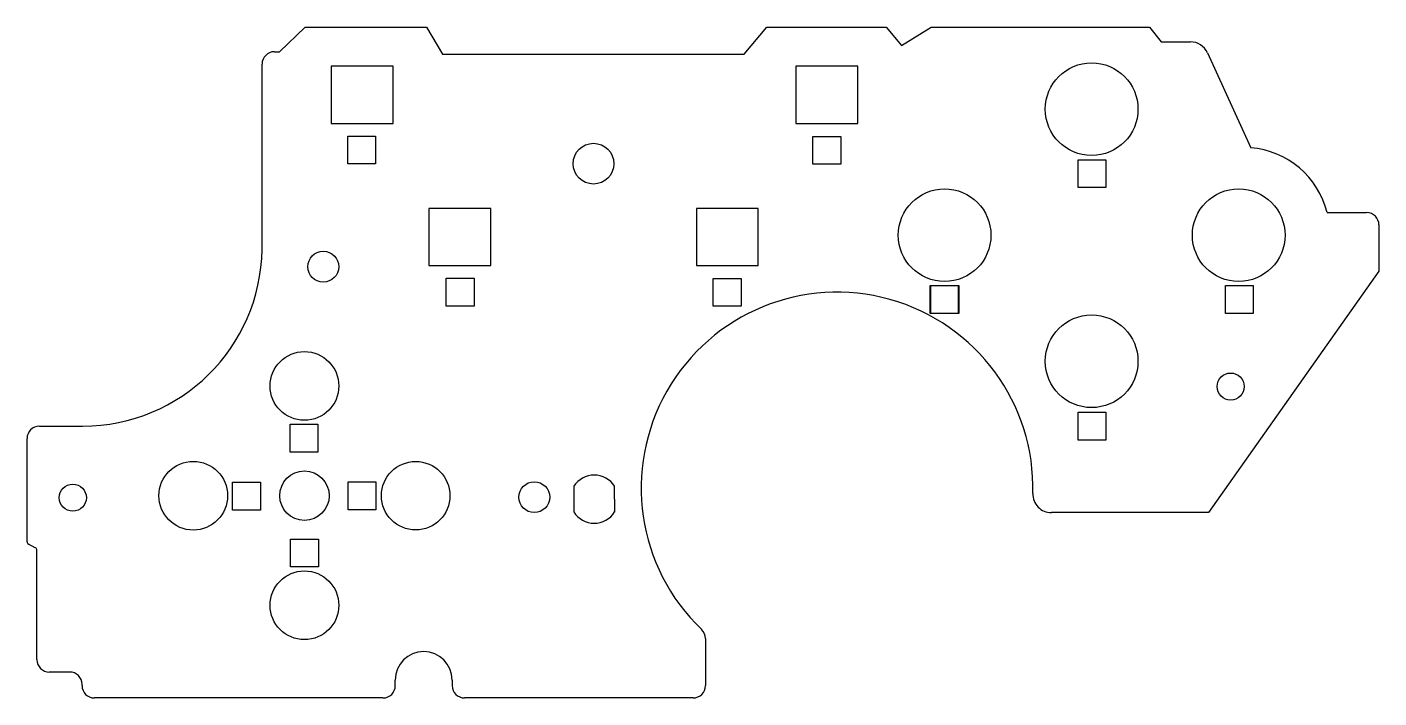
# Model space of a CAD drawing. Header units: millimetres. Extents: x -46 to 64, y -43 to 11.
import ezdxf

# ---------------------------------------------------------------- set-up
doc = ezdxf.new("R2010")
doc.units = ezdxf.units.MM
doc.layers.get('0').update_dxf_attribs({"linetype": 'CONTINUOUS'})

msp = doc.modelspace()

# ---------------------------------------------------------------- linework, layer by layer
for p, q in [((-25.42, 9.06), (-23.32, 11.06)), ((-23.32, 11.06), (-13.52, 11.06)), ((-13.52, 11.06), (-12.22, 8.86)), ((12.18, 8.86), (14.03, 11.06)), ((14.03, 11.06), (23.68, 11.06)), ((23.68, 11.06), (24.93, 9.56)), ((24.93, 9.56), (27.33, 11.06)), ((27.33, 11.06), (44.98, 11.06)), ((44.98, 11.06), (45.93, 9.86)), ((45.93, 9.86), (48.31, 9.86)), ((-25.82, 9.06), (-25.42, 9.06)), ((-12.22, 8.86), (12.18, 8.86)), ((49.68, 8.98), (53.18, 1.29)), ((-26.82, -6.94), (-26.82, 8.06)), ((-21.22, 7.88), (-21.22, 3.26)), ((-16.22, 7.88), (-21.22, 7.88)), ((-16.22, 3.26), (-16.22, 7.88)), ((21.38, 7.88), (16.38, 7.88)), ((16.38, 7.88), (16.38, 3.26)), ((21.38, 3.26), (21.38, 7.88)), ((-21.22, 3.26), (-16.22, 3.26)), ((16.38, 3.26), (21.38, 3.26)), ((-8.32, -3.62), (-13.32, -3.62)), ((-13.32, -3.62), (-13.32, -8.24)), ((-8.32, -8.24), (-8.32, -3.62)), ((13.33, -3.62), (8.33, -3.62)), ((8.33, -3.62), (8.33, -8.24)), ((13.33, -8.24), (13.33, -3.62)), ((59.36, -3.96), (62.56, -3.96)), ((63.56, -4.96), (63.56, -8.69)), ((-13.32, -8.24), (-8.32, -8.24)), ((8.33, -8.24), (13.33, -8.24)), ((63.56, -8.69), (49.76, -28.24)), ((-44.84, -21.24), (-41.34, -21.24)), ((-45.84, -30.6), (-45.84, -22.24)), ((-1.59, -26.11), (-1.59, -28.19)), ((1.71, -27.15), (1.71, -26.11)), ((1.71, -27.15), (1.71, -28.19)), ((49.76, -28.24), (37.05, -28.24)), ((-45.17, -31.08), (-45.71, -30.8)), ((-45.04, -40.14), (-45.04, -31.28)), ((9.06, -38.43), (9.06, -42.24)), ((-42.39, -41.14), (-44.04, -41.14)), ((-41.39, -42.24), (-41.39, -42.14)), ((-16.04, -42.24), (-16.04, -41.79)), ((-11.44, -41.79), (-11.44, -42.24)), ((-17.04, -43.24), (-40.39, -43.24)), ((8.06, -43.24), (-10.44, -43.24))]:
    msp.add_line(p, q)
for points in [[(-19.89, -0.01), (-19.89, 2.24), (-17.64, 2.24), (-17.64, -0.01)], [(17.76, -0.04), (17.76, 2.21), (20.01, 2.21), (20.01, -0.04)], [(39.21, -1.94), (39.21, 0.31), (41.46, 0.31), (41.46, -1.94)], [(-11.92, -11.52), (-11.92, -9.27), (-9.67, -9.27), (-9.67, -11.52)], [(9.69, -11.53), (9.69, -9.28), (11.94, -9.28), (11.94, -11.53)], [(27.25, -9.87), (29.5, -9.87), (29.5, -12.12), (27.25, -12.12)], [(27.3, -12.12), (27.3, -9.87), (29.55, -9.87), (29.55, -12.12)], [(51.14, -12.12), (51.14, -9.87), (53.39, -9.87), (53.39, -12.12)], [(39.21, -22.37), (39.21, -20.12), (41.46, -20.12), (41.46, -22.37)], [(-24.56, -23.34), (-24.56, -21.09), (-22.31, -21.09), (-22.31, -23.34)], [(-26.96, -28.03), (-29.21, -28.03), (-29.21, -25.78), (-26.96, -25.78)], [(-17.61, -28.01), (-19.86, -28.01), (-19.86, -25.76), (-17.61, -25.76)], [(-22.26, -32.64), (-24.51, -32.64), (-24.51, -30.39), (-22.26, -30.39)]]:
    msp.add_lwpolyline(points, close=True)
for centre, radius in [((40.31, 4.41), 3.75), ((0, 0), 1.65), ((28.41, -5.79), 3.75), ((52.21, -5.79), 3.75), ((-21.87, -8.34), 1.25), ((40.31, -15.99), 3.75), ((-23.39, -17.99), 2.78), ((51.56, -18.04), 1.1), ((-32.39, -26.87), 2.78), ((-23.39, -26.87), 2), ((-14.39, -26.87), 2.77), ((-42.14, -27.03), 1.1), ((-4.79, -26.99), 1.25), ((-23.39, -35.74), 2.78)]:
    msp.add_circle(centre, radius)
for centre, radius, start, end in [((48.31, 8.36), 1.5, 24.4691, 90), ((-25.82, 8.06), 1, 90, 180), ((52.63, -5.62), 6.93, 13.8445, 85.4587), ((62.56, -4.96), 1, 0, 90), ((-41.34, -6.72), 14.52, 270, 359.1253), ((19.71, -26.25), 15.85, -1.6232, 226.2731), ((-44.84, -22.24), 1, 90, 180), ((0.06, -27.15), 1.95, 32.2042, 147.7958), ((37.05, -26.74), 1.5, 178.3768, 270), ((0.06, -27.15), 1.95, 212.2042, 327.7958), ((-45.61, -30.6), 0.23, 180, 243.4349), ((-45.27, -31.28), 0.23, 0, 63.4349), ((8.06, -38.43), 1, 0, 46.2731), ((-44.04, -40.14), 1, 180, 270), ((-13.74, -41.79), 2.3, 0, 180), ((-42.39, -42.14), 1, 0, 90), ((-40.39, -42.24), 1, 180, 270), ((-17.04, -42.24), 1, 270, 360), ((-10.44, -42.24), 1, 180, 270), ((8.06, -42.24), 1, -90, 0)]:
    msp.add_arc(centre, radius, start, end)

doc.saveas('drawing.dxf')
